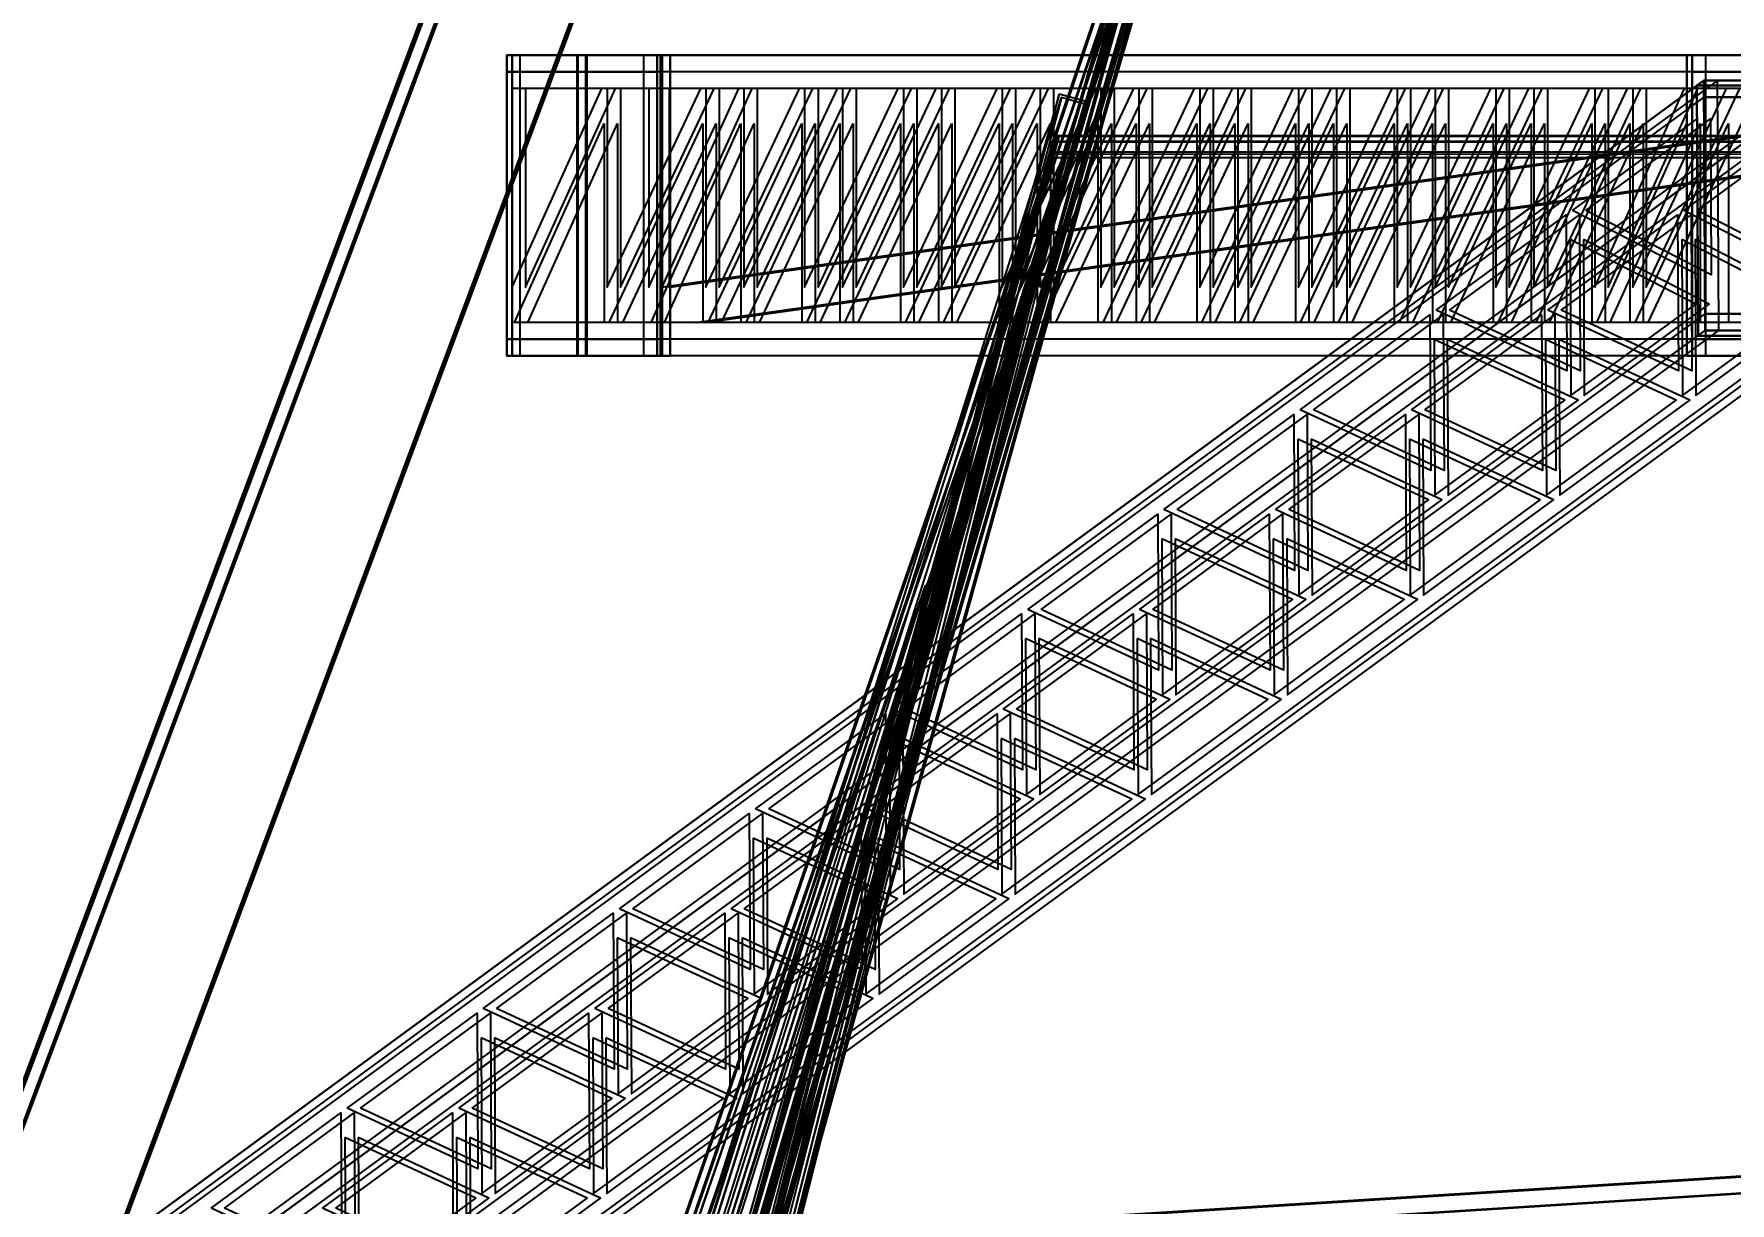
# Model space of a CAD drawing. Header units: millimetres. Extents: x -84906 to 117550, y -3000 to 338000.
# Drawn here: x -27235 to -25205, y 38328 to 39728 of the extents above; entities that cross this region are included whole.
import ezdxf

# ---------------------------------------------------------------- set-up
doc = ezdxf.new("R2010")
doc.units = ezdxf.units.MM
doc.layers.add('D-STR-DIM', color=7, linetype='Continuous', lineweight=13)
doc.layers.add('D-STR-STRC', color=7, linetype='Continuous', lineweight=25)
doc.styles.add('OpenSansCondensed-Light', font='OpenSansCondensed-Light.ttf')
doc.styles.add('TOWER_UNICODE', font='Arial Unicode.ttf')
doc.dimstyles.new('EZDXF', dxfattribs={"dimtxt": 0.25, "dimasz": 0.175, "dimexe": 0.375, "dimexo": 0.125, "dimgap": 0.1, "dimtad": 1, "dimlfac": 100, "dimzin": 12, "dimdsep": 46, "dimtxsty": 'OpenSansCondensed-Light', "dimblk": 'ARCHTICK', "dimcen": 2.5, "dimazin": 3, "dimtfac": 0.5, "dimtmove": 2, "dimatfit": 3})

# ---------------------------------------------------------------- blocks, each defined once
blk = doc.blocks.new('_ARCHTICK')
at = {"color": 0, "linetype": 'BYBLOCK', "const_width": 0.15}
blk.add_lwpolyline([(-0.5, -0.5), (0.5, 0.5)], dxfattribs=at)

msp = doc.modelspace()

# ---------------------------------------------------------------- linework, layer by layer
at = {"layer": 'D-STR-STRC'}
for points in [[(-26621.2, 37461.6), (-25802.5, 40264.8)], [(-26590.4, 37453.1), (-25771.7, 40256.3)], [(-26015.4, 39598.7), (-25808.3, 40213.2)], [(-25808.3, 40213.2), (-26015.4, 39598.7)], [(-26020.8, 39579.5), (-25813.7, 40194)], [(-25813.7, 40194), (-26020.8, 39579.5)], [(-26648.3, 37362.7), (-25829.5, 40165.9)], [(-26617.4, 37354.2), (-25798.7, 40157.4)], [(-31179.5, 27964.4), (-26661.6, 40035.6)], [(-31179.5, 27964.4), (-26661.6, 40035.6)], [(-31159.5, 27964.4), (-26641.6, 40035.6)], [(-25250.5, 39702.2), (-26668.7, 39702.2)], [(-26662.3, 39702.2), (-26668.7, 39702.2)], [(-25250.5, 39702.2), (-26668.7, 39702.2)], [(-26662.3, 39702.2), (-26668.7, 39702.2)], [(-4250.1, 39702.2), (-26584.6, 39702.2)], [(-26484.8, 39702.2), (-26584.6, 39702.2)], [(-4250.1, 39702.2), (-26584.6, 39702.2)], [(-26484.8, 39702.2), (-26584.6, 39702.2)], [(-4238.7, 39702.2), (-26573.1, 39702.2)], [(-26473.3, 39702.2), (-26573.1, 39702.2)], [(-4238.7, 39702.2), (-26573.1, 39702.2)], [(-26473.3, 39702.2), (-26573.1, 39702.2)], [(-25070.9, 39702.2), (-26489, 39702.2)], [(-26482.7, 39702.2), (-26489, 39702.2)], [(-25070.9, 39702.2), (-26489, 39702.2)], [(-26482.7, 39702.2), (-26489, 39702.2)], [(-25250.5, 39702.2), (-25256.9, 39702.2)], [(-25250.5, 39702.2), (-25256.9, 39702.2)], [(-25250.5, 39682.2), (-26668.7, 39682.2)], [(-25250.5, 39682.2), (-26668.7, 39682.2)], [(-4250.1, 39682.2), (-26584.6, 39682.2)], [(-4250.1, 39682.2), (-26584.6, 39682.2)], [(-4238.7, 39682.2), (-26573.1, 39682.2)], [(-4238.7, 39682.2), (-26573.1, 39682.2)], [(-25070.9, 39682.2), (-26489, 39682.2)], [(-25070.9, 39682.2), (-26489, 39682.2)], [(-27190.9, 38238.6), (-25236.3, 39671.9)], [(-27190.9, 38238.6), (-25236.3, 39671.9)], [(-27131.1, 38238.6), (-4260.1, 39671.9)], [(-27131.1, 38238.6), (-4260.1, 39671.9)], [(-27118.3, 38238.6), (-4247.4, 39671.9)], [(-27118.3, 38238.6), (-4247.4, 39671.9)], [(-27041.5, 38238.6), (-25086.8, 39671.9)], [(-27041.5, 38238.6), (-25086.8, 39671.9)], [(-25244.8, 39665.7), (-25236.3, 39671.9)], [(-25244.8, 39665.7), (-25236.3, 39671.9)], [(-27241.7, 35728.4), (-26004.9, 39651.3)], [(-27211, 35719.5), (-25974.2, 39642.5)], [(-27190.8, 38218.6), (-25236.1, 39652)], [(-27190.8, 38218.6), (-25236.1, 39652)], [(-27129.9, 38218.6), (-4258.9, 39652)], [(-27129.9, 38218.6), (-4258.9, 39652)], [(-27117.1, 38218.6), (-4246.1, 39652)], [(-27117.1, 38218.6), (-4246.1, 39652)], [(-27041.4, 38218.6), (-25086.7, 39652)], [(-27041.4, 38218.6), (-25086.7, 39652)], [(-26414.7, 38053.3), (-26007.7, 39655.6)], [(-26383.9, 38044.7), (-25976.9, 39647)], [(-26645, 37763.7), (-26008.9, 39605.4)], [(-26008.9, 39605.4), (-26645, 37763.7)], [(-26015.8, 39583.3), (-26008.4, 39604.5)], [(-26008.4, 39604.5), (-26015.8, 39583.3)], [(-26015, 39597.8), (-26012.4, 39605.4)], [(-26012.4, 39605.4), (-26015, 39597.8)], [(-26650.5, 37744.6), (-26014.3, 39586.2)], [(-26014.3, 39586.2), (-26650.5, 37744.6)], [(-27265, 35641), (-26028.2, 39564)], [(-27234.2, 35632.2), (-25997.4, 39555.1)], [(-26445.5, 37943.8), (-26038.5, 39546.2)], [(-26414.6, 37935.2), (-26007.7, 39537.6)], [(-27189.4, 37959.1), (-25234.8, 39392.5)], [(-27189.4, 37959.1), (-25234.8, 39392.5)], [(-27040, 37959.1), (-25085.3, 39392.5)], [(-27040, 37959.1), (-25085.3, 39392.5)], [(-27189.3, 37939.2), (-25234.7, 39372.5)], [(-27189.3, 37939.2), (-25234.7, 39372.5)], [(-27039.9, 37939.2), (-25085.2, 39372.5)], [(-27039.9, 37939.2), (-25085.2, 39372.5)], [(-25250.5, 39362.2), (-26668.7, 39362.2)], [(-25250.5, 39362.2), (-26668.7, 39362.2)], [(-4250.1, 39362.2), (-26584.6, 39362.2)], [(-4250.1, 39362.2), (-26584.6, 39362.2)], [(-4238.7, 39362.2), (-26573.1, 39362.2)], [(-4238.7, 39362.2), (-26573.1, 39362.2)], [(-25070.9, 39362.2), (-26489, 39362.2)], [(-25070.9, 39362.2), (-26489, 39362.2)], [(-25243.2, 39366.3), (-25234.7, 39372.5)], [(-25243.2, 39366.3), (-25234.7, 39372.5)], [(-25250.5, 39342.2), (-26668.7, 39342.2)], [(-26662.3, 39342.2), (-26668.7, 39342.2)], [(-25250.5, 39342.2), (-26668.7, 39342.2)], [(-26662.3, 39342.2), (-26668.7, 39342.2)], [(-4250.1, 39342.2), (-26584.6, 39342.2)], [(-26484.8, 39342.2), (-26584.6, 39342.2)], [(-4250.1, 39342.2), (-26584.6, 39342.2)], [(-26484.8, 39342.2), (-26584.6, 39342.2)], [(-4238.7, 39342.2), (-26573.1, 39342.2)], [(-26473.3, 39342.2), (-26573.1, 39342.2)], [(-4238.7, 39342.2), (-26573.1, 39342.2)], [(-26473.3, 39342.2), (-26573.1, 39342.2)], [(-25070.9, 39342.2), (-26489, 39342.2)], [(-26482.7, 39342.2), (-26489, 39342.2)], [(-25070.9, 39342.2), (-26489, 39342.2)], [(-26482.7, 39342.2), (-26489, 39342.2)], [(-25250.5, 39342.2), (-25256.9, 39342.2)], [(-25250.5, 39342.2), (-25256.9, 39342.2)]]:
    msp.add_lwpolyline(points, dxfattribs=at)
for points in [[(-26627, 37410), (-26015.4, 39598.7), (-25808.3, 40213.2)], [(-26627, 37410), (-25808.3, 40213.2), (-26422.4, 37996.4)], [(-26611.6, 37405.8), (-25792.9, 40209), (-26407, 37992.1)], [(-26611.6, 37405.7), (-26000, 39594.4), (-25792.9, 40208.9)], [(-26422.4, 37996.4), (-25808.3, 40213.2), (-26015.4, 39598.7)], [(-26421.7, 37997.1), (-24802.8, 37997.3), (-24189, 40212.5), (-25807.9, 40212.3)], [(-26421.7, 37997.1), (-24802.8, 37997.3), (-24189, 40212.5), (-25807.9, 40212.3)], [(-26407, 37992.1), (-25792.9, 40209), (-26000, 39594.5)], [(-26424.6, 37988.7), (-24805.7, 37988.9), (-24192, 40203.8), (-25810.9, 40203.5)], [(-26424.2, 37989.9), (-24805.3, 37990.1), (-24191.6, 40205), (-25810.4, 40204.8)], [(-31179.5, 27969.8), (-27590.5, 27969.8), (-23312.5, 40040.9), (-26661.6, 40040.9)], [(-31179.5, 27964.4), (-27590.5, 27964.4), (-23312.5, 40035.6), (-26661.6, 40035.6)], [(-27590.5, 27958.8), (-31179.5, 27958.8), (-26661.6, 40029.9), (-23312.5, 40029.9)], [(-31164.6, 27958.8), (-31164.6, 27958.8), (-26646.6, 40029.9), (-26646.6, 40029.9)], [(-26356.2, 38240.1), (-25864.3, 40016), (-26030.2, 39523.8)], [(-26340.8, 38235.8), (-25848.9, 40011.8), (-26014.8, 39519.5)], [(-27953.3, 36097.4), (-24894.3, 36097.4), (-23521, 39960.7), (-26511.5, 39960.7)], [(-27953.3, 36092.1), (-24894.3, 36092.1), (-23521, 39955.3), (-26511.5, 39955.3)], [(-27761.2, 37097.5), (-27761.2, 37097.5), (-26691.5, 39955.8), (-26691.5, 39955.8)], [(-27746.2, 37091.9), (-27746.2, 37091.9), (-26676.5, 39950.2), (-26676.5, 39950.2)], [(-24536.9, 37097.5), (-27578.1, 37097.5), (-26511.4, 39955.8), (-23520.9, 39955.8)], [(-24536.9, 37091.9), (-27578.1, 37091.9), (-26511.4, 39950.2), (-23520.9, 39950.2)], [(-26540.8, 37713.8), (-26056.5, 39447.1), (-25892.5, 39933.7)], [(-26525.4, 37709.5), (-26041.1, 39442.8), (-25877.1, 39929.4)], [(-26544.1, 37683.5), (-25894.1, 39909.3), (-26381.6, 38149.1)], [(-26528.7, 37679.3), (-25878.7, 39905), (-26366.2, 38144.8)], [(-26668.7, 39702.2), (-26489, 39702.2), (-26489, 39682.2), (-26668.7, 39682.2)], [(-25250.5, 39702.2), (-25250.5, 39342.2), (-26668.7, 39342.2), (-26668.7, 39702.2)], [(-26668.7, 39702.2), (-26489, 39702.2), (-26489, 39342.2), (-26668.7, 39342.2)], [(-26489, 39702.2), (-26668.7, 39702.2), (-26668.7, 39682.2), (-26489, 39682.2)], [(-25250.5, 39702.2), (-25250.5, 39342.2), (-26668.7, 39342.2), (-26668.7, 39702.2)], [(-26489, 39702.2), (-26668.7, 39702.2), (-26668.7, 39342.2), (-26489, 39342.2)], [(-26662.3, 39702.2), (-26482.7, 39702.2), (-26482.7, 39342.2), (-26662.3, 39342.2)], [(-26482.7, 39702.2), (-26662.3, 39702.2), (-26662.3, 39342.2), (-26482.7, 39342.2)], [(-25234.6, 39702.2), (-25234.6, 39342.2), (-26652.7, 39342.2), (-26652.7, 39702.2)], [(-25234.6, 39702.2), (-25234.6, 39342.2), (-26652.7, 39342.2), (-26652.7, 39702.2)], [(-26573.1, 39702.2), (-26584.6, 39702.2), (-26584.6, 39682.2), (-26573.1, 39682.2)], [(-4250.1, 39702.2), (-4250.1, 39342.2), (-26584.6, 39342.2), (-26584.6, 39702.2)], [(-26573.1, 39702.2), (-26584.6, 39702.2), (-26584.6, 39342.2), (-26573.1, 39342.2)], [(-26584.6, 39702.2), (-26573.1, 39702.2), (-26573.1, 39682.2), (-26584.6, 39682.2)], [(-4250.1, 39702.2), (-4250.1, 39342.2), (-26584.6, 39342.2), (-26584.6, 39702.2)], [(-26584.6, 39702.2), (-26573.1, 39702.2), (-26573.1, 39342.2), (-26584.6, 39342.2)], [(-4249.1, 39702.2), (-4249.1, 39342.2), (-26583.5, 39342.2), (-26583.5, 39702.2)], [(-4249.1, 39702.2), (-4249.1, 39342.2), (-26583.5, 39342.2), (-26583.5, 39702.2)], [(-4239.8, 39702.2), (-4239.8, 39342.2), (-26574.2, 39342.2), (-26574.2, 39702.2)], [(-4239.8, 39702.2), (-4239.8, 39342.2), (-26574.2, 39342.2), (-26574.2, 39702.2)], [(-4238.7, 39702.2), (-4238.7, 39342.2), (-26573.1, 39342.2), (-26573.1, 39702.2)], [(-4238.7, 39702.2), (-4238.7, 39342.2), (-26573.1, 39342.2), (-26573.1, 39702.2)], [(-25086.9, 39702.2), (-25086.9, 39342.2), (-26505, 39342.2), (-26505, 39702.2)], [(-25086.9, 39702.2), (-25086.9, 39342.2), (-26505, 39342.2), (-26505, 39702.2)], [(-25070.9, 39702.2), (-25070.9, 39342.2), (-26489, 39342.2), (-26489, 39702.2)], [(-25070.9, 39702.2), (-25070.9, 39342.2), (-26489, 39342.2), (-26489, 39702.2)], [(-26473.3, 39702.2), (-26484.8, 39702.2), (-26484.8, 39342.2), (-26473.3, 39342.2)], [(-26484.8, 39702.2), (-26473.3, 39702.2), (-26473.3, 39342.2), (-26484.8, 39342.2)], [(-25256.9, 39702.2), (-25077.2, 39702.2), (-25077.2, 39342.2), (-25256.9, 39342.2)], [(-25077.2, 39702.2), (-25256.9, 39702.2), (-25256.9, 39342.2), (-25077.2, 39342.2)], [(-25250.5, 39702.2), (-25070.9, 39702.2), (-25070.9, 39682.2), (-25250.5, 39682.2)], [(-25250.5, 39702.2), (-25070.9, 39702.2), (-25070.9, 39342.2), (-25250.5, 39342.2)], [(-25070.9, 39702.2), (-25250.5, 39702.2), (-25250.5, 39682.2), (-25070.9, 39682.2)], [(-25070.9, 39702.2), (-25250.5, 39702.2), (-25250.5, 39342.2), (-25070.9, 39342.2)], [(-27190.9, 38238.6), (-27189.3, 37939.2), (-25234.7, 39372.5), (-25236.3, 39671.9)], [(-27190.9, 38238.6), (-27189.3, 37939.2), (-25234.7, 39372.5), (-25236.3, 39671.9)], [(-27175, 38238.6), (-27173.4, 37939.2), (-25218.7, 39372.5), (-25220.3, 39671.9)], [(-27175, 38238.6), (-27173.4, 37939.2), (-25218.7, 39372.5), (-25220.3, 39671.9)], [(-27131.1, 38238.6), (-27112.5, 37939.2), (-4241.5, 39372.5), (-4260.1, 39671.9)], [(-27131.1, 38238.6), (-27112.5, 37939.2), (-4241.5, 39372.5), (-4260.1, 39671.9)], [(-27129.7, 38238.6), (-27111.1, 37939.2), (-4240.2, 39372.5), (-4258.8, 39671.9)], [(-27129.7, 38238.6), (-27111.1, 37939.2), (-4240.2, 39372.5), (-4258.8, 39671.9)], [(-27119.7, 38238.6), (-27101.1, 37939.2), (-4230.1, 39372.5), (-4248.7, 39671.9)], [(-27119.7, 38238.6), (-27101.1, 37939.2), (-4230.1, 39372.5), (-4248.7, 39671.9)], [(-27118.3, 38238.6), (-27099.7, 37939.2), (-4228.7, 39372.5), (-4247.4, 39671.9)], [(-27118.3, 38238.6), (-27099.7, 37939.2), (-4228.7, 39372.5), (-4247.4, 39671.9)], [(-27057.4, 38238.6), (-27055.8, 37939.2), (-25101.1, 39372.5), (-25102.7, 39671.9)], [(-27057.4, 38238.6), (-27055.8, 37939.2), (-25101.1, 39372.5), (-25102.7, 39671.9)], [(-27041.5, 38238.6), (-27039.9, 37939.2), (-25085.2, 39372.5), (-25086.8, 39671.9)], [(-27041.5, 38238.6), (-27039.9, 37939.2), (-25085.2, 39372.5), (-25086.8, 39671.9)], [(-26554.9, 39662.2), (-26662.3, 39662.2), (-26662.3, 39424.2)], [(-26554.9, 39662.2), (-26662.3, 39662.2), (-26662.3, 39424.2)], [(-26538.9, 39662.2), (-26646.4, 39662.2), (-26646.4, 39424.2)], [(-26538.9, 39662.2), (-26646.4, 39662.2), (-26646.4, 39424.2)], [(-26436.7, 39662.2), (-26548.7, 39662.2), (-26548.7, 39424.2)], [(-26436.7, 39662.2), (-26548.7, 39662.2), (-26548.7, 39424.2)], [(-26420.8, 39662.2), (-26532.8, 39662.2), (-26532.8, 39424.2)], [(-26420.8, 39662.2), (-26532.8, 39662.2), (-26532.8, 39424.2)], [(-26391.2, 39662.2), (-26498.7, 39662.2), (-26498.7, 39424.2)], [(-26391.2, 39662.2), (-26498.7, 39662.2), (-26498.7, 39424.2)], [(-24792.7, 39662.2), (-26484.8, 39662.2), (-26484.8, 39424.2)], [(-24792.7, 39662.2), (-26484.8, 39662.2), (-26484.8, 39424.2)], [(-24791.7, 39662.2), (-26483.7, 39662.2), (-26483.7, 39424.2)], [(-24791.7, 39662.2), (-26483.7, 39662.2), (-26483.7, 39424.2)], [(-26375.3, 39662.2), (-26482.7, 39662.2), (-26482.7, 39424.2)], [(-26375.3, 39662.2), (-26482.7, 39662.2), (-26482.7, 39424.2)], [(-24782.3, 39662.2), (-26474.4, 39662.2), (-26474.4, 39424.2)], [(-24782.3, 39662.2), (-26474.4, 39662.2), (-26474.4, 39424.2)], [(-24781.3, 39662.2), (-26473.3, 39662.2), (-26473.3, 39424.2)], [(-24781.3, 39662.2), (-26473.3, 39662.2), (-26473.3, 39424.2)], [(-26318.5, 39662.2), (-26430.6, 39662.2), (-26430.6, 39424.2)], [(-26318.5, 39662.2), (-26430.6, 39662.2), (-26430.6, 39424.2)], [(-26302.6, 39662.2), (-26414.6, 39662.2), (-26414.6, 39424.2)], [(-26302.6, 39662.2), (-26414.6, 39662.2), (-26414.6, 39424.2)], [(-26273, 39662.2), (-26385.1, 39662.2), (-26385.1, 39424.2)], [(-26273, 39662.2), (-26385.1, 39662.2), (-26385.1, 39424.2)], [(-26257.1, 39662.2), (-26369.1, 39662.2), (-26369.1, 39424.2)], [(-26257.1, 39662.2), (-26369.1, 39662.2), (-26369.1, 39424.2)], [(-26200.4, 39662.2), (-26312.4, 39662.2), (-26312.4, 39424.2)], [(-26200.4, 39662.2), (-26312.4, 39662.2), (-26312.4, 39424.2)], [(-26184.4, 39662.2), (-26296.4, 39662.2), (-26296.4, 39424.2)], [(-26184.4, 39662.2), (-26296.4, 39662.2), (-26296.4, 39424.2)], [(-26154.9, 39662.2), (-26266.9, 39662.2), (-26266.9, 39424.2)], [(-26154.9, 39662.2), (-26266.9, 39662.2), (-26266.9, 39424.2)], [(-26138.9, 39662.2), (-26250.9, 39662.2), (-26250.9, 39424.2)], [(-26138.9, 39662.2), (-26250.9, 39662.2), (-26250.9, 39424.2)], [(-26082.2, 39662.2), (-26194.2, 39662.2), (-26194.2, 39424.2)], [(-26082.2, 39662.2), (-26194.2, 39662.2), (-26194.2, 39424.2)], [(-26066.2, 39662.2), (-26178.3, 39662.2), (-26178.3, 39424.2)], [(-26066.2, 39662.2), (-26178.3, 39662.2), (-26178.3, 39424.2)], [(-26036.7, 39662.2), (-26148.7, 39662.2), (-26148.7, 39424.2)], [(-26036.7, 39662.2), (-26148.7, 39662.2), (-26148.7, 39424.2)], [(-26020.7, 39662.2), (-26132.8, 39662.2), (-26132.8, 39424.2)], [(-26020.7, 39662.2), (-26132.8, 39662.2), (-26132.8, 39424.2)], [(-25964, 39662.2), (-26076, 39662.2), (-26076, 39424.2)], [(-25964, 39662.2), (-26076, 39662.2), (-26076, 39424.2)], [(-25948, 39662.2), (-26060.1, 39662.2), (-26060.1, 39424.2)], [(-25948, 39662.2), (-26060.1, 39662.2), (-26060.1, 39424.2)], [(-25918.5, 39662.2), (-26030.5, 39662.2), (-26030.5, 39424.2)], [(-25918.5, 39662.2), (-26030.5, 39662.2), (-26030.5, 39424.2)], [(-25902.6, 39662.2), (-26014.6, 39662.2), (-26014.6, 39424.2)], [(-25902.6, 39662.2), (-26014.6, 39662.2), (-26014.6, 39424.2)], [(-25845.8, 39662.2), (-25957.9, 39662.2), (-25957.9, 39424.2)], [(-25845.8, 39662.2), (-25957.9, 39662.2), (-25957.9, 39424.2)], [(-25829.9, 39662.2), (-25941.9, 39662.2), (-25941.9, 39424.2)], [(-25829.9, 39662.2), (-25941.9, 39662.2), (-25941.9, 39424.2)], [(-25800.3, 39662.2), (-25912.4, 39662.2), (-25912.4, 39424.2)], [(-25800.3, 39662.2), (-25912.4, 39662.2), (-25912.4, 39424.2)], [(-25784.4, 39662.2), (-25896.4, 39662.2), (-25896.4, 39424.2)], [(-25784.4, 39662.2), (-25896.4, 39662.2), (-25896.4, 39424.2)], [(-25727.7, 39662.2), (-25839.7, 39662.2), (-25839.7, 39424.2)], [(-25727.7, 39662.2), (-25839.7, 39662.2), (-25839.7, 39424.2)], [(-25711.7, 39662.2), (-25823.7, 39662.2), (-25823.7, 39424.2)], [(-25711.7, 39662.2), (-25823.7, 39662.2), (-25823.7, 39424.2)], [(-25682.2, 39662.2), (-25794.2, 39662.2), (-25794.2, 39424.2)], [(-25682.2, 39662.2), (-25794.2, 39662.2), (-25794.2, 39424.2)], [(-25666.2, 39662.2), (-25778.2, 39662.2), (-25778.2, 39424.2)], [(-25666.2, 39662.2), (-25778.2, 39662.2), (-25778.2, 39424.2)], [(-25609.5, 39662.2), (-25721.5, 39662.2), (-25721.5, 39424.2)], [(-25609.5, 39662.2), (-25721.5, 39662.2), (-25721.5, 39424.2)], [(-25593.5, 39662.2), (-25705.5, 39662.2), (-25705.5, 39424.2)], [(-25593.5, 39662.2), (-25705.5, 39662.2), (-25705.5, 39424.2)], [(-25564, 39662.2), (-25676, 39662.2), (-25676, 39424.2)], [(-25564, 39662.2), (-25676, 39662.2), (-25676, 39424.2)], [(-25548, 39662.2), (-25660.1, 39662.2), (-25660.1, 39424.2)], [(-25548, 39662.2), (-25660.1, 39662.2), (-25660.1, 39424.2)], [(-25491.3, 39662.2), (-25603.3, 39662.2), (-25603.3, 39424.2)], [(-25491.3, 39662.2), (-25603.3, 39662.2), (-25603.3, 39424.2)], [(-25475.3, 39662.2), (-25587.4, 39662.2), (-25587.4, 39424.2)], [(-25475.3, 39662.2), (-25587.4, 39662.2), (-25587.4, 39424.2)], [(-25445.8, 39662.2), (-25557.8, 39662.2), (-25557.8, 39424.2)], [(-25445.8, 39662.2), (-25557.8, 39662.2), (-25557.8, 39424.2)], [(-25429.8, 39662.2), (-25541.9, 39662.2), (-25541.9, 39424.2)], [(-25429.8, 39662.2), (-25541.9, 39662.2), (-25541.9, 39424.2)], [(-25373.1, 39662.2), (-25485.2, 39662.2), (-25485.2, 39424.2)], [(-25373.1, 39662.2), (-25485.2, 39662.2), (-25485.2, 39424.2)], [(-25357.2, 39662.2), (-25469.2, 39662.2), (-25469.2, 39424.2)], [(-25357.2, 39662.2), (-25469.2, 39662.2), (-25469.2, 39424.2)], [(-25327.6, 39662.2), (-25439.7, 39662.2), (-25439.7, 39424.2)], [(-25327.6, 39662.2), (-25439.7, 39662.2), (-25439.7, 39424.2)], [(-25311.7, 39662.2), (-25423.7, 39662.2), (-25423.7, 39424.2)], [(-25311.7, 39662.2), (-25423.7, 39662.2), (-25423.7, 39424.2)], [(-25259.5, 39662.2), (-25367, 39662.2), (-25367, 39424.2)], [(-25259.5, 39662.2), (-25367, 39662.2), (-25367, 39424.2)], [(-25243.6, 39662.2), (-25351, 39662.2), (-25351, 39424.2)], [(-25243.6, 39662.2), (-25351, 39662.2), (-25351, 39424.2)], [(-25209.5, 39662.2), (-25321.5, 39662.2), (-25321.5, 39424.2)], [(-25209.5, 39662.2), (-25321.5, 39662.2), (-25321.5, 39424.2)], [(-25193.5, 39662.2), (-25305.5, 39662.2), (-25305.5, 39424.2)], [(-25193.5, 39662.2), (-25305.5, 39662.2), (-25305.5, 39424.2)], [(-25095.3, 39665.7), (-25244.8, 39665.7), (-25243.2, 39366.3), (-25093.7, 39366.3)], [(-25244.8, 39665.7), (-25095.3, 39665.7), (-25093.7, 39366.3), (-25243.2, 39366.3)], [(-25086.8, 39671.9), (-25236.3, 39671.9), (-25236.1, 39652), (-25086.7, 39652)], [(-25086.8, 39671.9), (-25236.3, 39671.9), (-25234.7, 39372.5), (-25085.2, 39372.5)], [(-25236.3, 39671.9), (-25086.8, 39671.9), (-25086.7, 39652), (-25236.1, 39652)], [(-25236.3, 39671.9), (-25086.8, 39671.9), (-25085.2, 39372.5), (-25234.7, 39372.5)], [(-26007.7, 39537.6), (-25976.9, 39647), (-26007.7, 39655.6), (-26038.5, 39546.2)], [(-25997.4, 39555.1), (-25974.2, 39642.5), (-26004.9, 39651.3), (-26028.2, 39564)], [(-26552.2, 39620.2), (-26552.2, 39382.2), (-26659.7, 39382.2)], [(-26552.2, 39620.2), (-26552.2, 39382.2), (-26659.7, 39382.2)], [(-26536.3, 39620.2), (-26536.3, 39382.2), (-26643.7, 39382.2)], [(-26536.3, 39620.2), (-26536.3, 39382.2), (-26643.7, 39382.2)], [(-26434.1, 39620.2), (-26434.1, 39382.2), (-26546.1, 39382.2)], [(-26434.1, 39620.2), (-26434.1, 39382.2), (-26546.1, 39382.2)], [(-26418.1, 39620.2), (-26418.1, 39382.2), (-26530.1, 39382.2)], [(-26418.1, 39620.2), (-26418.1, 39382.2), (-26530.1, 39382.2)], [(-26388.6, 39620.2), (-26388.6, 39382.2), (-26496, 39382.2)], [(-26388.6, 39620.2), (-26388.6, 39382.2), (-26496, 39382.2)], [(-26372.6, 39620.2), (-26372.6, 39382.2), (-26480, 39382.2)], [(-26372.6, 39620.2), (-26372.6, 39382.2), (-26480, 39382.2)], [(-24750.8, 39620.2), (-24750.8, 39382.2), (-26442.8, 39382.2)], [(-24750.8, 39620.2), (-24750.8, 39382.2), (-26442.8, 39382.2)], [(-24749.8, 39620.2), (-24749.8, 39382.2), (-26441.8, 39382.2)], [(-24749.8, 39620.2), (-24749.8, 39382.2), (-26441.8, 39382.2)], [(-24740.4, 39620.2), (-24740.4, 39382.2), (-26432.4, 39382.2)], [(-24740.4, 39620.2), (-24740.4, 39382.2), (-26432.4, 39382.2)], [(-24739.4, 39620.2), (-24739.4, 39382.2), (-26431.4, 39382.2)], [(-24739.4, 39620.2), (-24739.4, 39382.2), (-26431.4, 39382.2)], [(-26315.9, 39620.2), (-26315.9, 39382.2), (-26427.9, 39382.2)], [(-26315.9, 39620.2), (-26315.9, 39382.2), (-26427.9, 39382.2)], [(-26299.9, 39620.2), (-26299.9, 39382.2), (-26411.9, 39382.2)], [(-26299.9, 39620.2), (-26299.9, 39382.2), (-26411.9, 39382.2)], [(-26270.4, 39620.2), (-26270.4, 39382.2), (-26382.4, 39382.2)], [(-26270.4, 39620.2), (-26270.4, 39382.2), (-26382.4, 39382.2)], [(-26254.4, 39620.2), (-26254.4, 39382.2), (-26366.4, 39382.2)], [(-26254.4, 39620.2), (-26254.4, 39382.2), (-26366.4, 39382.2)], [(-26197.7, 39620.2), (-26197.7, 39382.2), (-26309.7, 39382.2)], [(-26197.7, 39620.2), (-26197.7, 39382.2), (-26309.7, 39382.2)], [(-26181.7, 39620.2), (-26181.7, 39382.2), (-26293.8, 39382.2)], [(-26181.7, 39620.2), (-26181.7, 39382.2), (-26293.8, 39382.2)], [(-26152.2, 39620.2), (-26152.2, 39382.2), (-26264.2, 39382.2)], [(-26152.2, 39620.2), (-26152.2, 39382.2), (-26264.2, 39382.2)], [(-26136.2, 39620.2), (-26136.2, 39382.2), (-26248.3, 39382.2)], [(-26136.2, 39620.2), (-26136.2, 39382.2), (-26248.3, 39382.2)], [(-26079.5, 39620.2), (-26079.5, 39382.2), (-26191.6, 39382.2)], [(-26079.5, 39620.2), (-26079.5, 39382.2), (-26191.6, 39382.2)], [(-26063.6, 39620.2), (-26063.6, 39382.2), (-26175.6, 39382.2)], [(-26063.6, 39620.2), (-26063.6, 39382.2), (-26175.6, 39382.2)], [(-26034, 39620.2), (-26034, 39382.2), (-26146.1, 39382.2)], [(-26034, 39620.2), (-26034, 39382.2), (-26146.1, 39382.2)], [(-26018.1, 39620.2), (-26018.1, 39382.2), (-26130.1, 39382.2)], [(-26018.1, 39620.2), (-26018.1, 39382.2), (-26130.1, 39382.2)], [(-25961.4, 39620.2), (-25961.4, 39382.2), (-26073.4, 39382.2)], [(-25961.4, 39620.2), (-25961.4, 39382.2), (-26073.4, 39382.2)], [(-25945.4, 39620.2), (-25945.4, 39382.2), (-26057.4, 39382.2)], [(-25945.4, 39620.2), (-25945.4, 39382.2), (-26057.4, 39382.2)], [(-25915.9, 39620.2), (-25915.9, 39382.2), (-26027.9, 39382.2)], [(-25915.9, 39620.2), (-25915.9, 39382.2), (-26027.9, 39382.2)], [(-25899.9, 39620.2), (-25899.9, 39382.2), (-26011.9, 39382.2)], [(-25899.9, 39620.2), (-25899.9, 39382.2), (-26011.9, 39382.2)], [(-25843.2, 39620.2), (-25843.2, 39382.2), (-25955.2, 39382.2)], [(-25843.2, 39620.2), (-25843.2, 39382.2), (-25955.2, 39382.2)], [(-25827.2, 39620.2), (-25827.2, 39382.2), (-25939.2, 39382.2)], [(-25827.2, 39620.2), (-25827.2, 39382.2), (-25939.2, 39382.2)], [(-25797.7, 39620.2), (-25797.7, 39382.2), (-25909.7, 39382.2)], [(-25797.7, 39620.2), (-25797.7, 39382.2), (-25909.7, 39382.2)], [(-25781.7, 39620.2), (-25781.7, 39382.2), (-25893.7, 39382.2)], [(-25781.7, 39620.2), (-25781.7, 39382.2), (-25893.7, 39382.2)], [(-25725, 39620.2), (-25725, 39382.2), (-25837, 39382.2)], [(-25725, 39620.2), (-25725, 39382.2), (-25837, 39382.2)], [(-25709, 39620.2), (-25709, 39382.2), (-25821.1, 39382.2)], [(-25709, 39620.2), (-25709, 39382.2), (-25821.1, 39382.2)], [(-25679.5, 39620.2), (-25679.5, 39382.2), (-25791.5, 39382.2)], [(-25679.5, 39620.2), (-25679.5, 39382.2), (-25791.5, 39382.2)], [(-25663.5, 39620.2), (-25663.5, 39382.2), (-25775.6, 39382.2)], [(-25663.5, 39620.2), (-25663.5, 39382.2), (-25775.6, 39382.2)], [(-25606.8, 39620.2), (-25606.8, 39382.2), (-25718.9, 39382.2)], [(-25606.8, 39620.2), (-25606.8, 39382.2), (-25718.9, 39382.2)], [(-25590.9, 39620.2), (-25590.9, 39382.2), (-25702.9, 39382.2)], [(-25590.9, 39620.2), (-25590.9, 39382.2), (-25702.9, 39382.2)], [(-25561.3, 39620.2), (-25561.3, 39382.2), (-25673.4, 39382.2)], [(-25561.3, 39620.2), (-25561.3, 39382.2), (-25673.4, 39382.2)], [(-25545.4, 39620.2), (-25545.4, 39382.2), (-25657.4, 39382.2)], [(-25545.4, 39620.2), (-25545.4, 39382.2), (-25657.4, 39382.2)], [(-25488.6, 39620.2), (-25488.6, 39382.2), (-25600.7, 39382.2)], [(-25488.6, 39620.2), (-25488.6, 39382.2), (-25600.7, 39382.2)], [(-25472.7, 39620.2), (-25472.7, 39382.2), (-25584.7, 39382.2)], [(-25472.7, 39620.2), (-25472.7, 39382.2), (-25584.7, 39382.2)], [(-25443.2, 39620.2), (-25443.2, 39382.2), (-25555.2, 39382.2)], [(-25443.2, 39620.2), (-25443.2, 39382.2), (-25555.2, 39382.2)], [(-25427.2, 39620.2), (-25427.2, 39382.2), (-25539.2, 39382.2)], [(-25427.2, 39620.2), (-25427.2, 39382.2), (-25539.2, 39382.2)], [(-25370.5, 39620.2), (-25370.5, 39382.2), (-25482.5, 39382.2)], [(-25370.5, 39620.2), (-25370.5, 39382.2), (-25482.5, 39382.2)], [(-25354.5, 39620.2), (-25354.5, 39382.2), (-25466.5, 39382.2)], [(-25354.5, 39620.2), (-25354.5, 39382.2), (-25466.5, 39382.2)], [(-25325, 39620.2), (-25325, 39382.2), (-25437, 39382.2)], [(-25325, 39620.2), (-25325, 39382.2), (-25437, 39382.2)], [(-25309, 39620.2), (-25309, 39382.2), (-25421, 39382.2)], [(-25309, 39620.2), (-25309, 39382.2), (-25421, 39382.2)], [(-25393.8, 39516.3), (-25244.5, 39625.8), (-25243.5, 39439.1)], [(-25393.8, 39516.3), (-25244.5, 39625.8), (-25243.5, 39439.1)], [(-25377.8, 39516.3), (-25228.6, 39625.8), (-25227.6, 39439.1)], [(-25377.8, 39516.3), (-25228.6, 39625.8), (-25227.6, 39439.1)], [(-25256.9, 39620.2), (-25256.9, 39382.2), (-25364.3, 39382.2)], [(-25256.9, 39620.2), (-25256.9, 39382.2), (-25364.3, 39382.2)], [(-25240.9, 39620.2), (-25240.9, 39382.2), (-25348.4, 39382.2)], [(-25240.9, 39620.2), (-25240.9, 39382.2), (-25348.4, 39382.2)], [(-25206.8, 39620.2), (-25206.8, 39382.2), (-25318.8, 39382.2)], [(-25206.8, 39620.2), (-25206.8, 39382.2), (-25318.8, 39382.2)], [(-25190.8, 39620.2), (-25190.8, 39382.2), (-25302.9, 39382.2)], [(-25190.8, 39620.2), (-25190.8, 39382.2), (-25302.9, 39382.2)], [(-25260.3, 39516.3), (-25111, 39625.8), (-25110, 39439.1)], [(-25260.3, 39516.3), (-25111, 39625.8), (-25110, 39439.1)], [(-25244.3, 39516.3), (-25095.1, 39625.8), (-25094.1, 39439.1)], [(-25244.3, 39516.3), (-25095.1, 39625.8), (-25094.1, 39439.1)], [(-27245.7, 35682.5), (-26645, 37763.7), (-26008.9, 39605.4)], [(-27245.7, 35682.5), (-26008.9, 39605.4), (-26620.5, 37439.8)], [(-27230.3, 35678.1), (-25993.5, 39601.1), (-26605.1, 37435.4)], [(-27230.3, 35678), (-26629.6, 37759.3), (-25993.5, 39601)], [(-26620.5, 37439.8), (-26008.9, 39605.4), (-26645, 37763.7)], [(-26605.1, 37435.4), (-25993.5, 39601.1), (-26629.6, 37759.4)], [(-26422.4, 37996.4), (-26015.4, 39598.7), (-26627, 37410)], [(-26626.3, 37410.7), (-25007.5, 37411), (-24396.1, 39598), (-26015, 39597.8)], [(-26626.3, 37410.7), (-25007.5, 37411), (-24396.1, 39598), (-26015, 39597.8)], [(-26623.8, 37417.9), (-25005, 37418.1), (-24393.6, 39605.6), (-26012.4, 39605.4)], [(-26623.8, 37417.9), (-25005, 37418.1), (-24393.6, 39605.6), (-26012.4, 39605.4)], [(-26619.8, 37440.5), (-25000.9, 37440.7), (-24389.6, 39604.7), (-26008.4, 39604.5)], [(-26619.8, 37440.5), (-25000.9, 37440.7), (-24389.6, 39604.7), (-26008.4, 39604.5)], [(-26020.8, 39579.5), (-24400.8, 39579.5), (-24395.4, 39598.7), (-26015.4, 39598.7)], [(-26020.8, 39579.5), (-24400.8, 39579.5), (-24395.4, 39598.7), (-26015.4, 39598.7)], [(-26014.3, 39586.2), (-24394.3, 39586.2), (-24388.9, 39605.4), (-26008.9, 39605.4)], [(-26014.3, 39586.2), (-24394.3, 39586.2), (-24388.9, 39605.4), (-26008.9, 39605.4)], [(-26627, 37420.3), (-25008.1, 37420.5), (-24396.9, 39583.5), (-26015.8, 39583.3)], [(-26627, 37420.3), (-25008.1, 37420.5), (-24396.9, 39583.5), (-26015.8, 39583.3)], [(-26407, 37992.1), (-26000, 39594.4), (-26611.6, 37405.7)], [(-25556.7, 39396.9), (-25401.3, 39510.9), (-25400.3, 39324.2)], [(-25556.7, 39396.9), (-25401.3, 39510.9), (-25400.3, 39324.2)], [(-25540.7, 39396.9), (-25385.3, 39510.9), (-25384.3, 39324.2)], [(-25540.7, 39396.9), (-25385.3, 39510.9), (-25384.3, 39324.2)], [(-25423.2, 39396.9), (-25267.8, 39510.9), (-25266.8, 39324.2)], [(-25423.2, 39396.9), (-25267.8, 39510.9), (-25266.8, 39324.2)], [(-25407.2, 39396.9), (-25251.8, 39510.9), (-25250.8, 39324.2)], [(-25407.2, 39396.9), (-25251.8, 39510.9), (-25250.8, 39324.2)], [(-25396.4, 39481.3), (-25395.4, 39294.7), (-25246.2, 39404.1)], [(-25396.4, 39481.3), (-25395.4, 39294.7), (-25246.2, 39404.1)], [(-25380.5, 39481.3), (-25379.5, 39294.7), (-25230.2, 39404.1)], [(-25380.5, 39481.3), (-25379.5, 39294.7), (-25230.2, 39404.1)], [(-25262.9, 39481.3), (-25261.9, 39294.7), (-25112.7, 39404.1)], [(-25262.9, 39481.3), (-25261.9, 39294.7), (-25112.7, 39404.1)], [(-25247, 39481.3), (-25246, 39294.7), (-25096.7, 39404.1)], [(-25247, 39481.3), (-25246, 39294.7), (-25096.7, 39404.1)], [(-25719.6, 39277.4), (-25564.2, 39391.4), (-25563.2, 39204.8)], [(-25719.6, 39277.4), (-25564.2, 39391.4), (-25563.2, 39204.8)], [(-25703.6, 39277.4), (-25548.2, 39391.4), (-25547.2, 39204.8)], [(-25703.6, 39277.4), (-25548.2, 39391.4), (-25547.2, 39204.8)], [(-25586.1, 39277.4), (-25430.6, 39391.4), (-25429.6, 39204.8)], [(-25586.1, 39277.4), (-25430.6, 39391.4), (-25429.6, 39204.8)], [(-25570.1, 39277.4), (-25414.7, 39391.4), (-25413.7, 39204.8)], [(-25570.1, 39277.4), (-25414.7, 39391.4), (-25413.7, 39204.8)], [(-25085.3, 39392.5), (-25234.8, 39392.5), (-25234.7, 39372.5), (-25085.2, 39372.5)], [(-25234.8, 39392.5), (-25085.3, 39392.5), (-25085.2, 39372.5), (-25234.7, 39372.5)], [(-26668.7, 39362.2), (-26489, 39362.2), (-26489, 39342.2), (-26668.7, 39342.2)], [(-26489, 39362.2), (-26668.7, 39362.2), (-26668.7, 39342.2), (-26489, 39342.2)], [(-26572.2, 37625.8), (-26083.3, 39356.8), (-26591.8, 37884.7)], [(-26573.1, 39362.2), (-26584.6, 39362.2), (-26584.6, 39342.2), (-26573.1, 39342.2)], [(-26584.6, 39362.2), (-26573.1, 39362.2), (-26573.1, 39342.2), (-26584.6, 39342.2)], [(-26407.2, 38074.6), (-26082, 39355.1), (-26570.8, 37606)], [(-25559.3, 39361.9), (-25558.3, 39175.3), (-25402.9, 39289.2)], [(-25559.3, 39361.9), (-25558.3, 39175.3), (-25402.9, 39289.2)], [(-25543.4, 39361.9), (-25542.4, 39175.3), (-25387, 39289.2)], [(-25543.4, 39361.9), (-25542.4, 39175.3), (-25387, 39289.2)], [(-25425.8, 39361.9), (-25424.8, 39175.3), (-25269.4, 39289.2)], [(-25425.8, 39361.9), (-25424.8, 39175.3), (-25269.4, 39289.2)], [(-25409.9, 39361.9), (-25408.9, 39175.3), (-25253.4, 39289.2)], [(-25409.9, 39361.9), (-25408.9, 39175.3), (-25253.4, 39289.2)], [(-25250.5, 39362.2), (-25070.9, 39362.2), (-25070.9, 39342.2), (-25250.5, 39342.2)], [(-25070.9, 39362.2), (-25250.5, 39362.2), (-25250.5, 39342.2), (-25070.9, 39342.2)], [(-26556.8, 37621.4), (-26067.9, 39352.4), (-26576.4, 37880.3)], [(-26391.8, 38070.3), (-26066.5, 39350.8), (-26555.4, 37601.7)], [(-25882.5, 39158), (-25727, 39272), (-25726.1, 39085.3)], [(-25882.5, 39158), (-25727, 39272), (-25726.1, 39085.3)], [(-25866.5, 39158), (-25711.1, 39272), (-25710.1, 39085.3)], [(-25866.5, 39158), (-25711.1, 39272), (-25710.1, 39085.3)], [(-25748.9, 39158), (-25593.5, 39272), (-25592.5, 39085.3)], [(-25748.9, 39158), (-25593.5, 39272), (-25592.5, 39085.3)], [(-25733, 39158), (-25577.6, 39272), (-25576.6, 39085.3)], [(-25733, 39158), (-25577.6, 39272), (-25576.6, 39085.3)], [(-27079.4, 36187.1), (-26115.2, 39245.4), (-26592.1, 37557.1)], [(-27064.1, 36182.7), (-26099.8, 39241), (-26576.7, 37552.7)], [(-25722.2, 39242.5), (-25721.2, 39055.8), (-25565.8, 39169.8)], [(-25722.2, 39242.5), (-25721.2, 39055.8), (-25565.8, 39169.8)], [(-25706.3, 39242.5), (-25705.3, 39055.8), (-25549.9, 39169.8)], [(-25706.3, 39242.5), (-25705.3, 39055.8), (-25549.9, 39169.8)], [(-25588.7, 39242.5), (-25587.7, 39055.8), (-25432.3, 39169.8)], [(-25588.7, 39242.5), (-25587.7, 39055.8), (-25432.3, 39169.8)], [(-25572.7, 39242.5), (-25571.7, 39055.8), (-25416.3, 39169.8)], [(-25572.7, 39242.5), (-25571.7, 39055.8), (-25416.3, 39169.8)], [(-26045.3, 39038.6), (-25889.9, 39152.5), (-25888.9, 38965.9)], [(-26045.3, 39038.6), (-25889.9, 39152.5), (-25888.9, 38965.9)], [(-26029.4, 39038.6), (-25874, 39152.5), (-25873, 38965.9)], [(-26029.4, 39038.6), (-25874, 39152.5), (-25873, 38965.9)], [(-25911.8, 39038.6), (-25756.4, 39152.5), (-25755.4, 38965.9)], [(-25911.8, 39038.6), (-25756.4, 39152.5), (-25755.4, 38965.9)], [(-25895.9, 39038.6), (-25740.5, 39152.5), (-25739.5, 38965.9)], [(-25895.9, 39038.6), (-25740.5, 39152.5), (-25739.5, 38965.9)], [(-25885.1, 39123), (-25884.1, 38936.4), (-25728.7, 39050.3)], [(-25885.1, 39123), (-25884.1, 38936.4), (-25728.7, 39050.3)], [(-25869.1, 39123), (-25868.2, 38936.4), (-25712.7, 39050.3)], [(-25869.1, 39123), (-25868.2, 38936.4), (-25712.7, 39050.3)], [(-25751.6, 39123), (-25750.6, 38936.4), (-25595.2, 39050.3)], [(-25751.6, 39123), (-25750.6, 38936.4), (-25595.2, 39050.3)], [(-25735.6, 39123), (-25734.6, 38936.4), (-25579.2, 39050.3)], [(-25735.6, 39123), (-25734.6, 38936.4), (-25579.2, 39050.3)], [(-27138.3, 36041.5), (-26674.3, 37649), (-26183, 39071.5)], [(-27122.9, 36037), (-26659, 37644.6), (-26167.6, 39067.1)], [(-26208.2, 38919.1), (-26052.8, 39033.1), (-26051.8, 38846.4)], [(-26208.2, 38919.1), (-26052.8, 39033.1), (-26051.8, 38846.4)], [(-26192.3, 38919.1), (-26036.9, 39033.1), (-26035.9, 38846.4)], [(-26192.3, 38919.1), (-26036.9, 39033.1), (-26035.9, 38846.4)], [(-26074.7, 38919.1), (-25919.3, 39033.1), (-25918.3, 38846.4)], [(-26074.7, 38919.1), (-25919.3, 39033.1), (-25918.3, 38846.4)], [(-26058.8, 38919.1), (-25903.4, 39033.1), (-25902.4, 38846.4)], [(-26058.8, 38919.1), (-25903.4, 39033.1), (-25902.4, 38846.4)], [(-26048, 39003.6), (-26047, 38816.9), (-25891.6, 38930.9)], [(-26048, 39003.6), (-26047, 38816.9), (-25891.6, 38930.9)], [(-26032, 39003.6), (-26031, 38816.9), (-25875.6, 38930.9)], [(-26032, 39003.6), (-26031, 38816.9), (-25875.6, 38930.9)], [(-25914.5, 39003.6), (-25913.5, 38816.9), (-25758.1, 38930.9)], [(-25914.5, 39003.6), (-25913.5, 38816.9), (-25758.1, 38930.9)], [(-25898.5, 39003.6), (-25897.5, 38816.9), (-25742.1, 38930.9)], [(-25898.5, 39003.6), (-25897.5, 38816.9), (-25742.1, 38930.9)], [(-26371.1, 38799.7), (-26215.7, 38913.6), (-26214.7, 38727)], [(-26371.1, 38799.7), (-26215.7, 38913.6), (-26214.7, 38727)], [(-26355.2, 38799.7), (-26199.8, 38913.6), (-26198.8, 38727)], [(-26355.2, 38799.7), (-26199.8, 38913.6), (-26198.8, 38727)], [(-26237.6, 38799.7), (-26082.2, 38913.6), (-26081.2, 38727)], [(-26237.6, 38799.7), (-26082.2, 38913.6), (-26081.2, 38727)], [(-26221.7, 38799.7), (-26066.3, 38913.6), (-26065.3, 38727)], [(-26221.7, 38799.7), (-26066.3, 38913.6), (-26065.3, 38727)], [(-26210.9, 38884.1), (-26209.9, 38697.5), (-26054.5, 38811.4)], [(-26210.9, 38884.1), (-26209.9, 38697.5), (-26054.5, 38811.4)], [(-26194.9, 38884.1), (-26193.9, 38697.5), (-26038.5, 38811.4)], [(-26194.9, 38884.1), (-26193.9, 38697.5), (-26038.5, 38811.4)], [(-26077.3, 38884.1), (-26076.4, 38697.5), (-25920.9, 38811.4)], [(-26077.3, 38884.1), (-26076.4, 38697.5), (-25920.9, 38811.4)], [(-26061.4, 38884.1), (-26060.4, 38697.5), (-25905, 38811.4)], [(-26061.4, 38884.1), (-26060.4, 38697.5), (-25905, 38811.4)], [(-26534, 38680.2), (-26378.6, 38794.2), (-26377.6, 38607.5)], [(-26534, 38680.2), (-26378.6, 38794.2), (-26377.6, 38607.5)], [(-26518.1, 38680.2), (-26362.7, 38794.2), (-26361.7, 38607.5)], [(-26518.1, 38680.2), (-26362.7, 38794.2), (-26361.7, 38607.5)], [(-26400.5, 38680.2), (-26245.1, 38794.2), (-26244.1, 38607.5)], [(-26400.5, 38680.2), (-26245.1, 38794.2), (-26244.1, 38607.5)], [(-26384.6, 38680.2), (-26229.1, 38794.2), (-26228.2, 38607.5)], [(-26384.6, 38680.2), (-26229.1, 38794.2), (-26228.2, 38607.5)], [(-26373.8, 38764.7), (-26372.8, 38578), (-26217.3, 38692)], [(-26373.8, 38764.7), (-26372.8, 38578), (-26217.3, 38692)], [(-26357.8, 38764.7), (-26356.8, 38578), (-26201.4, 38692)], [(-26357.8, 38764.7), (-26356.8, 38578), (-26201.4, 38692)], [(-26240.2, 38764.7), (-26239.2, 38578), (-26083.8, 38692)], [(-26240.2, 38764.7), (-26239.2, 38578), (-26083.8, 38692)], [(-26224.3, 38764.7), (-26223.3, 38578), (-26067.9, 38692)], [(-26224.3, 38764.7), (-26223.3, 38578), (-26067.9, 38692)], [(-26696.9, 38560.8), (-26541.5, 38674.7), (-26540.5, 38488.1)], [(-26696.9, 38560.8), (-26541.5, 38674.7), (-26540.5, 38488.1)], [(-26681, 38560.8), (-26525.5, 38674.7), (-26524.6, 38488.1)], [(-26681, 38560.8), (-26525.5, 38674.7), (-26524.6, 38488.1)], [(-26563.4, 38560.8), (-26408, 38674.7), (-26407, 38488.1)], [(-26563.4, 38560.8), (-26408, 38674.7), (-26407, 38488.1)], [(-26547.4, 38560.8), (-26392, 38674.7), (-26391, 38488.1)], [(-26547.4, 38560.8), (-26392, 38674.7), (-26391, 38488.1)], [(-26536.6, 38645.2), (-26535.6, 38458.6), (-26380.2, 38572.6)], [(-26536.6, 38645.2), (-26535.6, 38458.6), (-26380.2, 38572.6)], [(-26520.7, 38645.2), (-26519.7, 38458.6), (-26364.3, 38572.6)], [(-26520.7, 38645.2), (-26519.7, 38458.6), (-26364.3, 38572.6)], [(-26403.1, 38645.2), (-26402.1, 38458.6), (-26246.7, 38572.6)], [(-26403.1, 38645.2), (-26402.1, 38458.6), (-26246.7, 38572.6)], [(-26387.2, 38645.2), (-26386.2, 38458.6), (-26230.8, 38572.6)], [(-26387.2, 38645.2), (-26386.2, 38458.6), (-26230.8, 38572.6)], [(-26859.8, 38441.3), (-26704.4, 38555.3), (-26703.4, 38368.7)], [(-26859.8, 38441.3), (-26704.4, 38555.3), (-26703.4, 38368.7)], [(-26843.8, 38441.3), (-26688.4, 38555.3), (-26687.4, 38368.7)], [(-26843.8, 38441.3), (-26688.4, 38555.3), (-26687.4, 38368.7)], [(-26726.3, 38441.3), (-26570.9, 38555.3), (-26569.9, 38368.7)], [(-26726.3, 38441.3), (-26570.9, 38555.3), (-26569.9, 38368.7)], [(-26710.3, 38441.3), (-26554.9, 38555.3), (-26553.9, 38368.7)], [(-26710.3, 38441.3), (-26554.9, 38555.3), (-26553.9, 38368.7)], [(-26699.5, 38525.8), (-26698.5, 38339.1), (-26543.1, 38453.1)], [(-26699.5, 38525.8), (-26698.5, 38339.1), (-26543.1, 38453.1)], [(-26683.6, 38525.8), (-26682.6, 38339.1), (-26527.2, 38453.1)], [(-26683.6, 38525.8), (-26682.6, 38339.1), (-26527.2, 38453.1)], [(-26566, 38525.8), (-26565, 38339.1), (-26409.6, 38453.1)], [(-26566, 38525.8), (-26565, 38339.1), (-26409.6, 38453.1)], [(-26550.1, 38525.8), (-26549.1, 38339.1), (-26393.7, 38453.1)], [(-26550.1, 38525.8), (-26549.1, 38339.1), (-26393.7, 38453.1)], [(-27022.7, 38321.9), (-26867.3, 38435.9), (-26866.3, 38249.2)], [(-27022.7, 38321.9), (-26867.3, 38435.9), (-26866.3, 38249.2)], [(-27006.7, 38321.9), (-26851.3, 38435.9), (-26850.3, 38249.2)], [(-27006.7, 38321.9), (-26851.3, 38435.9), (-26850.3, 38249.2)], [(-26889.2, 38321.9), (-26733.8, 38435.9), (-26732.8, 38249.2)], [(-26889.2, 38321.9), (-26733.8, 38435.9), (-26732.8, 38249.2)], [(-26873.2, 38321.9), (-26717.8, 38435.9), (-26716.8, 38249.2)], [(-26873.2, 38321.9), (-26717.8, 38435.9), (-26716.8, 38249.2)], [(-26862.4, 38406.3), (-26861.4, 38219.7), (-26706, 38333.7)], [(-26862.4, 38406.3), (-26861.4, 38219.7), (-26706, 38333.7)], [(-26846.5, 38406.3), (-26845.5, 38219.7), (-26690.1, 38333.7)], [(-26846.5, 38406.3), (-26845.5, 38219.7), (-26690.1, 38333.7)], [(-26728.9, 38406.3), (-26727.9, 38219.7), (-26572.5, 38333.7)], [(-26728.9, 38406.3), (-26727.9, 38219.7), (-26572.5, 38333.7)], [(-26713, 38406.3), (-26712, 38219.7), (-26556.6, 38333.7)], [(-26713, 38406.3), (-26712, 38219.7), (-26556.6, 38333.7)]]:
    msp.add_lwpolyline(points, close=True, dxfattribs=at)

# ---------------------------------------------------------------- dimensions: what is measured, and where the dimension line sits
at = {"layer": 'D-STR-DIM'}
msp.add_linear_dim(base=(-79000, 0), p1=(0, 0), p2=(0, 333000), angle=90, dimstyle='EZDXF', override={"dimtxt": 4200, "dimasz": 1875, "dimexe": 1050, "dimexo": 900, "dimgap": 1050, "dimtad": 1, "dimdec": 0, "dimlfac": 1, "dimlunit": 2, "dimtxsty": 'TOWER_UNICODE', "dimclrd": 7, "dimclre": 7, "dimclrt": 7}, dxfattribs=at).render()

doc.saveas('drawing.dxf')
